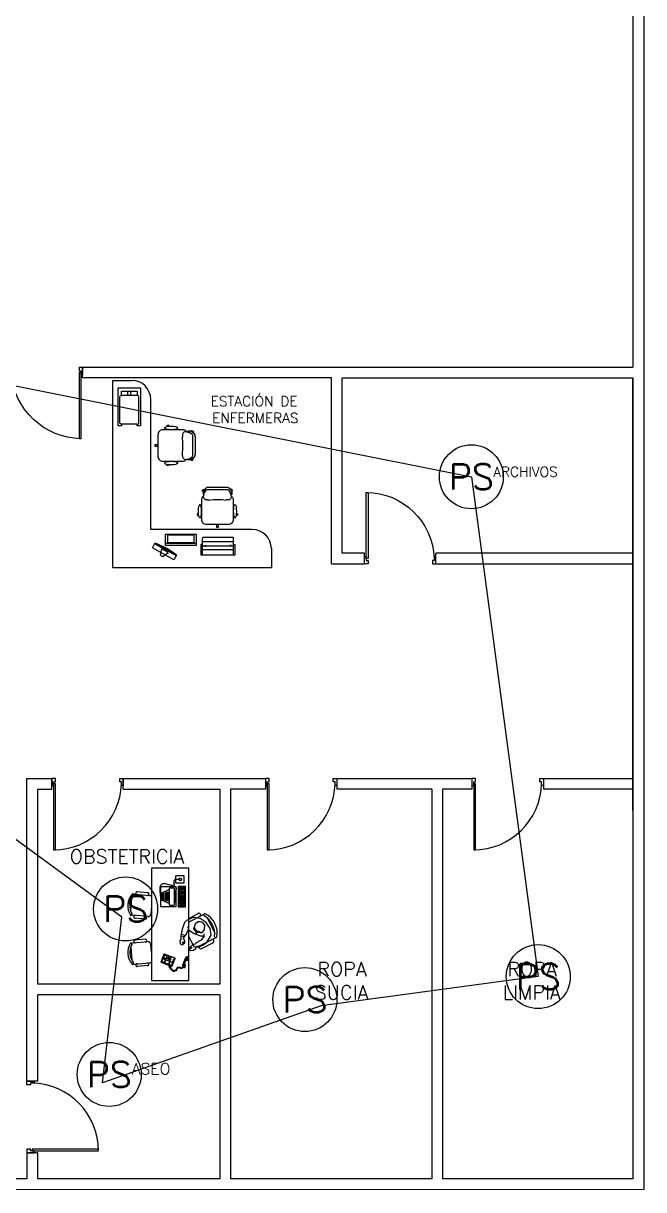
# Model space of a CAD drawing. Header units: metres. Extents: x -39 to 21688, y -24 to 9022.
# Drawn here: x 368.91 to 377.59, y 0 to 16.31 of the extents above; entities that cross this region are included whole.
import ezdxf
from ezdxf.enums import TextEntityAlignment as Align

# ---------------------------------------------------------------- set-up
doc = ezdxf.new("R2010")
doc.units = ezdxf.units.M
doc.header["$MEASUREMENT"] = 0
for name, color, linetype in [('AN-TEXTO', 3, 'Continuous'), ('AR-AREA VERDE', 3, 'Continuous'), ('AR-MOBILIRIO', 1, 'Continuous'), ('AR-MUROS', 6, 'Continuous'), ('AR-PUERTAS', 2, 'Continuous'), ('AR-VENTANAS', 2, 'Continuous'), ('MOBILIARIO', 42, 'Continuous')]:
    doc.layers.add(name, color=color, linetype=linetype)
doc.styles.add('REGULAR-2.5', font='romans.shx', dxfattribs={"height": 2.5})
doc.styles.add('ROMANS', font='romans.shx', dxfattribs={"width": 0.75})

# ---------------------------------------------------------------- blocks, each defined once
blk = doc.blocks.new('AR-PUERTA 1')
at = {"layer": 'AR-PUERTAS', "linetype": 'Continuous'}
for points in [[(0.954, 0.033), (0.954, 0.958), (0.929, 0.958), (0.929, 0.033)], [(0.004, 0.058), (0.004, 0.008), (0.029, 0.008), (0.029, -0.042), (-0.021, -0.042), (-0.021, 0.058)], [(0.929, 0.008), (0.929, -0.042), (0.979, -0.042), (0.979, 0.058), (0.954, 0.058), (0.954, 0.008)]]:
    blk.add_lwpolyline(points, close=True, dxfattribs=at)
blk.add_arc((0.954, 0.008), 0.949, 89.9989, 178.4932, dxfattribs=at)
blk = doc.blocks.new('A$C567C32B0')
at = {"color": 0, "linetype": 'ByBlock'}
blk.add_lwpolyline([(0.288, 0.127), (0.306, 0.252), (0.293, 0.374), (0.263, 0.437), (0.358, 0.423), (0.454, 0.35), (0.467, 0.361), (0.511, 0.312), (0.579, 0.28), (0.584, 0.293), (0.551, 0.319), (0.577, 0.313), (0.619, 0.29), (0.623, 0.318), (0.588, 0.372), (0.546, 0.396), (0.486, 0.4), (0.501, 0.429), (0.421, 0.498), (0.34, 0.535), (0.2, 0.553), (0.092, 0.485), (0.019, 0.369), (0, 0.234), (0.034, 0.113), (0.142, 0.02), (0.195, 0), (0.322, 0.014), (0.419, 0.037), (0.451, 0.042), (0.507, 0.072), (0.54, 0.063), (0.59, 0.095), (0.588, 0.147), (0.574, 0.156), (0.543, 0.13), (0.522, 0.135), (0.547, 0.156), (0.541, 0.167), (0.5, 0.148), (0.473, 0.109), (0.439, 0.105), (0.437, 0.117), (0.408, 0.114), (0.407, 0.12)], close=True, dxfattribs=at)
for points in [[(0.263, 0.437), (0.227, 0.425)], [(0.209, 0.206), (0.225, 0.236), (0.231, 0.283), (0.226, 0.323), (0.236, 0.363), (0.208, 0.388), (0.152, 0.395), (0.078, 0.367), (0.054, 0.32), (0.054, 0.268), (0.076, 0.224), (0.136, 0.192), (0.232, 0.206), (0.258, 0.263), (0.286, 0.275), (0.284, 0.286), (0.257, 0.297), (0.237, 0.352)], [(0.286, 0.129), (0.229, 0.095)], [(0.41, 0.115), (0.42, 0.039)], [(0.439, 0.105), (0.453, 0.04)]]:
    blk.add_lwpolyline(points, dxfattribs=at)
blk = doc.blocks.new('AOPLS003')
at = {"color": 0, "linetype": 'ByBlock'}
for p, q in [((0.401, 0.229), (0.399, 0.167)), ((0.404, 0.259), (0.401, 0.229)), ((0.406, 0.261), (0.404, 0.259)), ((0.417, 0.27), (0.406, 0.261)), ((0.425, 0.271), (0.415, 0.218)), ((0.43, 0.275), (0.417, 0.27)), ((0.429, 0.274), (0.425, 0.271)), ((0.439, 0.267), (0.428, 0.221)), ((0.428, 0.221), (0.428, 0.218)), ((0.45, 0.275), (0.43, 0.275)), ((0.441, 0.254), (0.435, 0.233)), ((0.435, 0.233), (0.446, 0.234)), ((0.442, 0.27), (0.439, 0.267)), ((0.442, 0.256), (0.441, 0.254)), ((0.461, 0.271), (0.442, 0.27)), ((0.452, 0.255), (0.442, 0.256)), ((0.446, 0.234), (0.452, 0.255)), ((0.447, 0.217), (0.451, 0.22)), ((0.461, 0.27), (0.45, 0.275)), ((0.451, 0.22), (0.463, 0.267)), ((0.462, 0.267), (0.461, 0.27)), ((0.003, 0.165), (0, 0.162)), ((0, 0.162), (0, 0.003)), ((0, 0.003), (0.003, 0)), ((0.222, 0.165), (0.003, 0.165)), ((0.003, 0), (0.222, 0)), ((0.013, 0.075), (0.005, 0.068)), ((0.005, 0.068), (0.005, 0.021)), ((0.005, 0.021), (0.013, 0.013)), ((0.016, 0.071), (0.01, 0.065)), ((0.01, 0.065), (0.01, 0.024)), ((0.01, 0.024), (0.016, 0.017)), ((0.205, 0.075), (0.013, 0.075)), ((0.013, 0.013), (0.203, 0.013)), ((0.014, 0.149), (0.014, 0.103)), ((0.073, 0.149), (0.014, 0.149)), ((0.014, 0.103), (0.073, 0.103)), ((0.202, 0.071), (0.016, 0.071)), ((0.016, 0.017), (0.202, 0.017)), ((0.017, 0.098), (0.022, 0.098)), ((0.017, 0.086), (0.017, 0.098)), ((0.022, 0.086), (0.017, 0.086)), ((0.022, 0.098), (0.022, 0.086)), ((0.027, 0.086), (0.027, 0.098)), ((0.027, 0.098), (0.032, 0.098)), ((0.032, 0.086), (0.027, 0.086)), ((0.032, 0.098), (0.032, 0.086)), ((0.037, 0.086), (0.037, 0.098)), ((0.037, 0.098), (0.041, 0.098)), ((0.041, 0.086), (0.037, 0.086)), ((0.041, 0.098), (0.041, 0.086)), ((0.046, 0.086), (0.046, 0.098)), ((0.046, 0.098), (0.051, 0.098)), ((0.051, 0.086), (0.046, 0.086)), ((0.051, 0.098), (0.051, 0.086)), ((0.056, 0.086), (0.056, 0.098)), ((0.056, 0.098), (0.06, 0.098)), ((0.06, 0.086), (0.056, 0.086)), ((0.06, 0.098), (0.06, 0.086)), ((0.062, 0.071), (0.062, 0.017)), ((0.065, 0.086), (0.065, 0.098)), ((0.065, 0.098), (0.07, 0.098)), ((0.07, 0.086), (0.065, 0.086)), ((0.07, 0.098), (0.07, 0.086)), ((0.07, 0.071), (0.07, 0.017)), ((0.073, 0.103), (0.073, 0.149)), ((0.092, 0.148), (0.092, 0.138)), ((0.102, 0.148), (0.092, 0.148)), ((0.092, 0.138), (0.102, 0.138)), ((0.092, 0.132), (0.092, 0.122)), ((0.102, 0.132), (0.092, 0.132)), ((0.092, 0.122), (0.102, 0.122)), ((0.102, 0.116), (0.092, 0.116)), ((0.092, 0.116), (0.092, 0.106)), ((0.092, 0.106), (0.102, 0.106)), ((0.102, 0.138), (0.102, 0.148)), ((0.102, 0.122), (0.102, 0.132)), ((0.102, 0.106), (0.102, 0.116)), ((0.11, 0.148), (0.11, 0.138)), ((0.119, 0.148), (0.11, 0.148)), ((0.11, 0.138), (0.119, 0.138)), ((0.11, 0.132), (0.11, 0.122)), ((0.119, 0.132), (0.11, 0.132)), ((0.11, 0.122), (0.119, 0.122)), ((0.11, 0.116), (0.11, 0.106)), ((0.119, 0.116), (0.11, 0.116)), ((0.11, 0.106), (0.119, 0.106)), ((0.119, 0.138), (0.119, 0.148)), ((0.119, 0.122), (0.119, 0.132)), ((0.119, 0.106), (0.119, 0.116)), ((0.127, 0.148), (0.127, 0.138)), ((0.137, 0.148), (0.127, 0.148)), ((0.127, 0.138), (0.137, 0.138)), ((0.127, 0.132), (0.127, 0.122)), ((0.137, 0.132), (0.127, 0.132)), ((0.127, 0.122), (0.137, 0.122)), ((0.137, 0.116), (0.127, 0.116)), ((0.127, 0.116), (0.127, 0.106)), ((0.127, 0.106), (0.137, 0.106)), ((0.137, 0.138), (0.137, 0.148)), ((0.137, 0.122), (0.137, 0.132)), ((0.137, 0.106), (0.137, 0.116)), ((0.144, 0.148), (0.144, 0.138)), ((0.154, 0.148), (0.144, 0.148)), ((0.144, 0.138), (0.154, 0.138)), ((0.144, 0.132), (0.144, 0.122)), ((0.154, 0.132), (0.144, 0.132)), ((0.144, 0.122), (0.154, 0.122)), ((0.144, 0.116), (0.144, 0.106)), ((0.154, 0.116), (0.144, 0.116)), ((0.144, 0.106), (0.154, 0.106)), ((0.154, 0.097), (0.144, 0.097)), ((0.144, 0.097), (0.144, 0.084)), ((0.144, 0.084), (0.154, 0.084)), ((0.148, 0.071), (0.148, 0.017)), ((0.154, 0.138), (0.154, 0.148)), ((0.154, 0.122), (0.154, 0.132)), ((0.154, 0.106), (0.154, 0.116)), ((0.154, 0.084), (0.154, 0.097)), ((0.154, 0.071), (0.154, 0.017)), ((0.162, 0), (0.164, -0.007)), ((0.169, -0.005), (0.168, 0)), ((0.208, 0.065), (0.202, 0.071)), ((0.202, 0.017), (0.208, 0.024)), ((0.203, 0.013), (0.213, 0.021)), ((0.205, 0.146), (0.214, 0.146)), ((0.205, 0.13), (0.205, 0.146)), ((0.214, 0.13), (0.205, 0.13)), ((0.205, 0.108), (0.205, 0.124)), ((0.205, 0.124), (0.214, 0.124)), ((0.214, 0.108), (0.205, 0.108)), ((0.205, 0.086), (0.205, 0.102)), ((0.205, 0.102), (0.214, 0.102)), ((0.214, 0.086), (0.205, 0.086)), ((0.213, 0.067), (0.205, 0.075)), ((0.208, 0.024), (0.208, 0.065)), ((0.213, 0.021), (0.213, 0.067)), ((0.214, 0.146), (0.214, 0.13)), ((0.214, 0.124), (0.214, 0.108)), ((0.214, 0.102), (0.214, 0.086)), ((0.225, 0.162), (0.222, 0.165)), ((0.222, 0), (0.225, 0.003)), ((0.225, 0.003), (0.225, 0.162)), ((0.32, 0.004), (0.318, -0.022)), ((0.334, 0.027), (0.32, 0.004)), ((0.337, 0.003), (0.329, 0.011)), ((0.329, 0.011), (0.338, 0.008)), ((0.354, 0.041), (0.334, 0.027)), ((0.334, -0.002), (0.337, 0.003)), ((0.341, 0.014), (0.337, 0.025)), ((0.337, 0.025), (0.346, 0.02)), ((0.338, 0.008), (0.341, 0.014)), ((0.346, 0.02), (0.351, 0.023)), ((0.351, 0.023), (0.349, 0.033)), ((0.349, 0.033), (0.357, 0.027)), ((0.376, 0.043), (0.354, 0.041)), ((0.357, 0.027), (0.362, 0.029)), ((0.362, 0.029), (0.363, 0.038)), ((0.363, 0.038), (0.368, 0.03)), ((0.368, 0.03), (0.373, 0.03)), ((0.373, 0.03), (0.376, 0.039)), ((0.381, 0.043), (0.376, 0.043)), ((0.376, 0.039), (0.379, 0.03)), ((0.379, 0.03), (0.385, 0.029)), ((0.386, 0.04), (0.381, 0.043)), ((0.385, 0.029), (0.39, 0.034)), ((0.388, 0.042), (0.386, 0.04)), ((0.391, 0.04), (0.388, 0.042)), ((0.39, 0.034), (0.396, 0.036)), ((0.394, 0.04), (0.391, 0.04)), ((0.4, 0.04), (0.394, 0.04)), ((0.396, 0.036), (0.404, 0.037)), ((0.399, 0.167), (0.402, 0.112)), ((0.414, 0.046), (0.4, 0.04)), ((0.402, 0.112), (0.403, 0.093)), ((0.403, 0.093), (0.405, 0.083)), ((0.404, 0.037), (0.417, 0.042)), ((0.405, 0.083), (0.413, 0.078)), ((0.41, 0.211), (0.409, 0.165)), ((0.409, 0.165), (0.412, 0.13)), ((0.413, 0.215), (0.41, 0.211)), ((0.412, 0.13), (0.415, 0.126)), ((0.415, 0.218), (0.413, 0.215)), ((0.413, 0.078), (0.42, 0.073)), ((0.422, 0.055), (0.414, 0.046)), ((0.415, 0.126), (0.425, 0.071)), ((0.417, 0.042), (0.426, 0.053)), ((0.42, 0.073), (0.424, 0.07)), ((0.423, 0.07), (0.422, 0.055)), ((0.425, 0.072), (0.423, 0.07)), ((0.428, 0.071), (0.425, 0.072)), ((0.425, 0.071), (0.43, 0.068)), ((0.426, 0.053), (0.428, 0.071)), ((0.427, 0.205), (0.431, 0.211)), ((0.427, 0.171), (0.427, 0.205)), ((0.428, 0.137), (0.427, 0.171)), ((0.427, 0.122), (0.428, 0.126)), ((0.439, 0.076), (0.427, 0.122)), ((0.428, 0.218), (0.448, 0.217)), ((0.431, 0.133), (0.428, 0.137)), ((0.428, 0.126), (0.448, 0.125)), ((0.428, 0.069), (0.445, 0.068)), ((0.431, 0.211), (0.436, 0.214)), ((0.434, 0.13), (0.431, 0.133)), ((0.449, 0.126), (0.434, 0.13)), ((0.435, 0.11), (0.445, 0.11)), ((0.44, 0.087), (0.435, 0.11)), ((0.436, 0.214), (0.447, 0.217)), ((0.44, 0.072), (0.439, 0.076)), ((0.453, 0.087), (0.44, 0.087)), ((0.461, 0.072), (0.44, 0.072)), ((0.445, 0.11), (0.453, 0.087)), ((0.445, 0.068), (0.452, 0.069)), ((0.451, 0.122), (0.449, 0.126)), ((0.463, 0.075), (0.451, 0.122)), ((0.452, 0.069), (0.461, 0.072)), ((0.461, 0.072), (0.463, 0.075)), ((0.164, -0.007), (0.167, -0.012)), ((0.167, -0.012), (0.172, -0.016)), ((0.171, -0.009), (0.169, -0.005)), ((0.176, -0.014), (0.171, -0.009)), ((0.172, -0.016), (0.174, -0.018)), ((0.174, -0.018), (0.173, -0.025)), ((0.173, -0.025), (0.177, -0.027)), ((0.177, -0.017), (0.176, -0.014)), ((0.181, -0.015), (0.177, -0.017)), ((0.177, -0.027), (0.185, -0.021)), ((0.186, -0.018), (0.181, -0.015)), ((0.185, -0.021), (0.183, -0.031)), ((0.183, -0.031), (0.19, -0.035)), ((0.213, -0.033), (0.186, -0.018)), ((0.19, -0.035), (0.198, -0.028)), ((0.198, -0.028), (0.197, -0.038)), ((0.197, -0.038), (0.206, -0.044)), ((0.206, -0.044), (0.215, -0.038)), ((0.218, -0.036), (0.213, -0.033)), ((0.215, -0.038), (0.213, -0.048)), ((0.213, -0.048), (0.221, -0.052)), ((0.245, -0.051), (0.218, -0.036)), ((0.221, -0.052), (0.229, -0.046)), ((0.229, -0.046), (0.228, -0.055)), ((0.228, -0.055), (0.234, -0.059)), ((0.234, -0.059), (0.241, -0.052)), ((0.241, -0.052), (0.241, -0.062)), ((0.241, -0.062), (0.247, -0.065)), ((0.274, -0.06), (0.245, -0.051)), ((0.247, -0.065), (0.252, -0.057)), ((0.252, -0.057), (0.252, -0.067)), ((0.252, -0.067), (0.261, -0.07)), ((0.261, -0.07), (0.267, -0.062)), ((0.267, -0.062), (0.266, -0.071)), ((0.266, -0.071), (0.276, -0.073)), ((0.3, -0.054), (0.274, -0.06)), ((0.276, -0.073), (0.276, -0.063)), ((0.276, -0.063), (0.282, -0.071)), ((0.282, -0.071), (0.292, -0.069)), ((0.292, -0.069), (0.293, -0.059)), ((0.293, -0.059), (0.3, -0.066)), ((0.313, -0.04), (0.3, -0.054)), ((0.3, -0.066), (0.307, -0.063)), ((0.307, -0.063), (0.306, -0.054)), ((0.306, -0.054), (0.315, -0.056)), ((0.318, -0.022), (0.313, -0.04)), ((0.315, -0.056), (0.32, -0.051)), ((0.316, -0.042), (0.326, -0.041)), ((0.32, -0.051), (0.316, -0.042)), ((0.319, -0.03), (0.332, -0.027)), ((0.329, -0.035), (0.319, -0.03)), ((0.322, -0.016), (0.334, -0.013)), ((0.332, -0.02), (0.322, -0.016)), ((0.334, -0.007), (0.325, -0.002)), ((0.325, -0.002), (0.334, -0.002)), ((0.326, -0.041), (0.329, -0.035)), ((0.332, -0.027), (0.332, -0.02)), ((0.334, -0.013), (0.334, -0.007))]:
    blk.add_line(p, q, dxfattribs=at)
blk = doc.blocks.new('AR-MESA CON DOCTOR')
at = {"layer": 'AR-MOBILIRIO', "color": 1, "lineweight": -3}
for p, q in [((-0.662, 0.297), (-0.68, 0.506)), ((-0.634, 0.546), (-0.609, 0.267)), ((-0.319, 0.622), (-0.563, 0.601)), ((-0.216, 0.301), (-0.24, 0.58)), ((-0.17, 0.34), (-0.188, 0.549)), ((0.208, 0.34), (0.227, 0.549)), ((0.255, 0.301), (0.279, 0.58)), ((0.358, 0.622), (0.602, 0.601)), ((0.672, 0.546), (0.648, 0.267)), ((0.701, 0.297), (0.719, 0.506)), ((-0.408, 0.235), (-0.261, 0.247)), ((0.447, 0.235), (0.299, 0.247)), ((0.443, 0.063), (0.443, -0.231)), ((0.813, 0.063), (0.443, 0.063)), ((0.497, -0.098), (0.561, 0.046)), ((0.561, 0.046), (0.696, 0.046)), ((0.571, -0.007), (0.571, 0.032)), ((0.579, -0.007), (0.579, 0.032)), ((0.587, -0.007), (0.587, 0.032)), ((0.595, -0.007), (0.595, 0.032)), ((0.603, -0.007), (0.603, 0.032)), ((0.611, -0.007), (0.611, 0.032)), ((0.619, -0.007), (0.619, 0.032)), ((0.626, -0.007), (0.626, 0.032)), ((0.634, -0.007), (0.634, 0.032)), ((0.642, -0.007), (0.642, 0.032)), ((0.65, -0.007), (0.65, 0.032)), ((0.658, -0.007), (0.658, 0.032)), ((0.666, -0.007), (0.666, 0.032)), ((0.674, -0.007), (0.674, 0.032)), ((0.682, -0.007), (0.682, 0.032)), ((0.759, -0.098), (0.696, 0.046)), ((0.813, -0.231), (0.813, 0.063)), ((0.547, -0.085), (0.547, -0.02)), ((0.555, -0.085), (0.555, -0.02)), ((0.563, -0.085), (0.563, -0.02)), ((0.571, -0.085), (0.571, -0.02)), ((0.579, -0.085), (0.579, -0.02)), ((0.587, -0.085), (0.587, -0.02)), ((0.595, -0.085), (0.595, -0.02)), ((0.603, -0.085), (0.603, -0.02)), ((0.611, -0.085), (0.611, -0.02)), ((0.619, -0.085), (0.619, -0.02)), ((0.626, -0.085), (0.626, -0.02)), ((0.634, -0.085), (0.634, -0.02)), ((0.642, -0.085), (0.642, -0.02)), ((0.65, -0.085), (0.65, -0.02)), ((0.658, -0.085), (0.658, -0.02)), ((0.666, -0.085), (0.666, -0.02)), ((0.674, -0.085), (0.674, -0.02)), ((0.682, -0.085), (0.682, -0.02)), ((0.69, -0.085), (0.69, -0.02)), ((0.698, -0.085), (0.698, -0.02)), ((0.706, -0.085), (0.706, -0.02)), ((0.434, -0.273), (0.823, -0.273)), ((0.434, -0.4), (0.434, -0.273)), ((0.434, -0.277), (0.823, -0.277)), ((0.823, -0.4), (0.434, -0.4)), ((0.437, -0.4), (0.437, -0.277)), ((0.443, -0.231), (0.813, -0.231)), ((0.444, -0.298), (0.444, -0.286)), ((0.444, -0.286), (0.464, -0.286)), ((0.464, -0.298), (0.444, -0.298)), ((0.444, -0.323), (0.444, -0.311)), ((0.444, -0.311), (0.458, -0.311)), ((0.458, -0.323), (0.444, -0.323)), ((0.444, -0.344), (0.444, -0.332)), ((0.444, -0.332), (0.458, -0.332)), ((0.458, -0.344), (0.444, -0.344)), ((0.444, -0.354), (0.458, -0.354)), ((0.444, -0.366), (0.444, -0.354)), ((0.458, -0.366), (0.444, -0.366)), ((0.444, -0.388), (0.444, -0.376)), ((0.444, -0.376), (0.463, -0.376)), ((0.463, -0.388), (0.444, -0.388)), ((0.458, -0.311), (0.458, -0.323)), ((0.458, -0.332), (0.458, -0.344)), ((0.458, -0.354), (0.458, -0.366)), ((0.463, -0.376), (0.463, -0.388)), ((0.464, -0.286), (0.464, -0.298)), ((0.468, -0.323), (0.468, -0.311)), ((0.468, -0.311), (0.483, -0.311)), ((0.483, -0.323), (0.468, -0.323)), ((0.468, -0.344), (0.468, -0.332)), ((0.468, -0.332), (0.483, -0.332)), ((0.483, -0.344), (0.468, -0.344)), ((0.468, -0.366), (0.468, -0.354)), ((0.468, -0.354), (0.483, -0.354)), ((0.483, -0.366), (0.468, -0.366)), ((0.468, -0.376), (0.486, -0.376)), ((0.468, -0.388), (0.468, -0.376)), ((0.486, -0.388), (0.468, -0.388)), ((0.483, -0.311), (0.483, -0.323)), ((0.483, -0.332), (0.483, -0.344)), ((0.483, -0.354), (0.483, -0.366)), ((0.486, -0.376), (0.486, -0.388)), ((0.492, -0.298), (0.492, -0.286)), ((0.492, -0.286), (0.507, -0.286)), ((0.507, -0.298), (0.492, -0.298)), ((0.492, -0.323), (0.492, -0.311)), ((0.492, -0.311), (0.507, -0.311)), ((0.507, -0.323), (0.492, -0.323)), ((0.492, -0.344), (0.492, -0.332)), ((0.492, -0.332), (0.507, -0.332)), ((0.507, -0.344), (0.492, -0.344)), ((0.492, -0.366), (0.492, -0.354)), ((0.492, -0.354), (0.507, -0.354)), ((0.507, -0.366), (0.492, -0.366)), ((0.492, -0.376), (0.615, -0.376)), ((0.492, -0.388), (0.492, -0.376)), ((0.615, -0.388), (0.492, -0.388)), ((0.507, -0.286), (0.507, -0.298)), ((0.507, -0.311), (0.507, -0.323)), ((0.507, -0.332), (0.507, -0.344)), ((0.507, -0.354), (0.507, -0.366)), ((0.516, -0.298), (0.516, -0.286)), ((0.516, -0.286), (0.531, -0.286)), ((0.531, -0.298), (0.516, -0.298)), ((0.516, -0.323), (0.516, -0.311)), ((0.516, -0.311), (0.531, -0.311)), ((0.531, -0.323), (0.516, -0.323)), ((0.516, -0.344), (0.516, -0.332)), ((0.516, -0.332), (0.531, -0.332)), ((0.531, -0.344), (0.516, -0.344)), ((0.516, -0.366), (0.516, -0.354)), ((0.516, -0.354), (0.531, -0.354)), ((0.531, -0.366), (0.516, -0.366)), ((0.531, -0.286), (0.531, -0.298)), ((0.531, -0.311), (0.531, -0.323)), ((0.531, -0.332), (0.531, -0.344)), ((0.531, -0.354), (0.531, -0.366)), ((0.541, -0.298), (0.541, -0.286)), ((0.541, -0.286), (0.555, -0.286)), ((0.555, -0.298), (0.541, -0.298)), ((0.541, -0.323), (0.541, -0.311)), ((0.541, -0.311), (0.555, -0.311)), ((0.555, -0.323), (0.541, -0.323)), ((0.541, -0.344), (0.541, -0.332)), ((0.541, -0.332), (0.555, -0.332)), ((0.555, -0.344), (0.541, -0.344)), ((0.541, -0.366), (0.541, -0.354)), ((0.541, -0.354), (0.555, -0.354)), ((0.555, -0.366), (0.541, -0.366)), ((0.555, -0.286), (0.555, -0.298)), ((0.555, -0.311), (0.555, -0.323)), ((0.555, -0.332), (0.555, -0.344)), ((0.555, -0.354), (0.555, -0.366)), ((0.565, -0.298), (0.565, -0.286)), ((0.565, -0.286), (0.579, -0.286)), ((0.579, -0.298), (0.565, -0.298)), ((0.565, -0.323), (0.565, -0.311)), ((0.565, -0.311), (0.579, -0.311)), ((0.579, -0.323), (0.565, -0.323)), ((0.565, -0.344), (0.565, -0.332)), ((0.565, -0.332), (0.579, -0.332)), ((0.579, -0.344), (0.565, -0.344)), ((0.565, -0.366), (0.565, -0.354)), ((0.565, -0.354), (0.579, -0.354)), ((0.579, -0.366), (0.565, -0.366)), ((0.579, -0.286), (0.579, -0.298)), ((0.579, -0.311), (0.579, -0.323)), ((0.579, -0.332), (0.579, -0.344)), ((0.579, -0.354), (0.579, -0.366)), ((0.589, -0.298), (0.589, -0.286)), ((0.589, -0.286), (0.604, -0.286)), ((0.604, -0.298), (0.589, -0.298)), ((0.589, -0.323), (0.589, -0.311)), ((0.589, -0.311), (0.628, -0.311)), ((0.628, -0.323), (0.589, -0.323)), ((0.589, -0.344), (0.589, -0.332)), ((0.589, -0.332), (0.604, -0.332)), ((0.604, -0.344), (0.589, -0.344)), ((0.589, -0.366), (0.589, -0.354)), ((0.589, -0.354), (0.604, -0.354)), ((0.604, -0.366), (0.589, -0.366)), ((0.604, -0.286), (0.604, -0.298)), ((0.604, -0.332), (0.604, -0.344)), ((0.604, -0.354), (0.604, -0.366)), ((0.613, -0.298), (0.613, -0.286)), ((0.613, -0.286), (0.628, -0.286)), ((0.628, -0.298), (0.613, -0.298)), ((0.613, -0.344), (0.613, -0.327)), ((0.613, -0.327), (0.633, -0.327)), ((0.652, -0.344), (0.613, -0.344)), ((0.613, -0.366), (0.613, -0.354)), ((0.613, -0.354), (0.652, -0.354)), ((0.652, -0.366), (0.613, -0.366)), ((0.615, -0.376), (0.615, -0.388)), ((0.618, -0.388), (0.618, -0.376)), ((0.618, -0.376), (0.632, -0.376)), ((0.632, -0.388), (0.618, -0.388)), ((0.628, -0.286), (0.628, -0.298)), ((0.628, -0.311), (0.628, -0.323)), ((0.632, -0.376), (0.632, -0.388)), ((0.633, -0.327), (0.633, -0.311)), ((0.633, -0.311), (0.652, -0.311)), ((0.635, -0.376), (0.652, -0.376)), ((0.635, -0.388), (0.635, -0.376)), ((0.652, -0.388), (0.635, -0.388)), ((0.637, -0.286), (0.652, -0.286)), ((0.637, -0.298), (0.637, -0.286)), ((0.652, -0.298), (0.637, -0.298)), ((0.652, -0.286), (0.652, -0.298)), ((0.652, -0.311), (0.652, -0.344)), ((0.652, -0.354), (0.652, -0.366)), ((0.652, -0.376), (0.652, -0.388)), ((0.67, -0.298), (0.67, -0.286)), ((0.67, -0.286), (0.684, -0.286)), ((0.684, -0.298), (0.67, -0.298)), ((0.67, -0.323), (0.67, -0.311)), ((0.67, -0.311), (0.684, -0.311)), ((0.684, -0.323), (0.67, -0.323)), ((0.67, -0.344), (0.67, -0.332)), ((0.67, -0.332), (0.684, -0.332)), ((0.684, -0.344), (0.67, -0.344)), ((0.67, -0.376), (0.684, -0.376)), ((0.67, -0.388), (0.67, -0.376)), ((0.684, -0.388), (0.67, -0.388)), ((0.684, -0.286), (0.684, -0.298)), ((0.684, -0.311), (0.684, -0.323)), ((0.684, -0.332), (0.684, -0.344)), ((0.684, -0.376), (0.684, -0.388)), ((0.694, -0.298), (0.694, -0.286)), ((0.694, -0.286), (0.709, -0.286)), ((0.709, -0.298), (0.694, -0.298)), ((0.694, -0.311), (0.709, -0.311)), ((0.694, -0.323), (0.694, -0.311)), ((0.709, -0.323), (0.694, -0.323)), ((0.694, -0.332), (0.709, -0.332)), ((0.694, -0.344), (0.694, -0.332)), ((0.709, -0.344), (0.694, -0.344)), ((0.694, -0.354), (0.709, -0.354)), ((0.694, -0.366), (0.694, -0.354)), ((0.709, -0.366), (0.694, -0.366)), ((0.694, -0.376), (0.709, -0.376)), ((0.694, -0.388), (0.694, -0.376)), ((0.709, -0.388), (0.694, -0.388)), ((0.709, -0.286), (0.709, -0.298)), ((0.709, -0.311), (0.709, -0.323)), ((0.709, -0.332), (0.709, -0.344)), ((0.709, -0.354), (0.709, -0.366)), ((0.709, -0.376), (0.709, -0.388)), ((0.718, -0.286), (0.733, -0.286)), ((0.718, -0.298), (0.718, -0.286)), ((0.733, -0.298), (0.718, -0.298)), ((0.718, -0.323), (0.718, -0.311)), ((0.718, -0.311), (0.733, -0.311)), ((0.733, -0.323), (0.718, -0.323)), ((0.718, -0.344), (0.718, -0.332)), ((0.718, -0.332), (0.733, -0.332)), ((0.733, -0.344), (0.718, -0.344)), ((0.718, -0.388), (0.718, -0.376)), ((0.718, -0.376), (0.733, -0.376)), ((0.733, -0.388), (0.718, -0.388)), ((0.733, -0.286), (0.733, -0.298)), ((0.733, -0.311), (0.733, -0.323)), ((0.733, -0.332), (0.733, -0.344)), ((0.733, -0.376), (0.733, -0.388)), ((0.75, -0.284), (0.813, -0.284)), ((0.75, -0.3), (0.75, -0.284)), ((0.813, -0.3), (0.75, -0.3)), ((0.75, -0.323), (0.75, -0.311)), ((0.75, -0.311), (0.765, -0.311)), ((0.765, -0.323), (0.75, -0.323)), ((0.75, -0.344), (0.75, -0.332)), ((0.75, -0.332), (0.765, -0.332)), ((0.765, -0.344), (0.75, -0.344)), ((0.75, -0.354), (0.765, -0.354)), ((0.75, -0.366), (0.75, -0.354)), ((0.765, -0.366), (0.75, -0.366)), ((0.75, -0.376), (0.765, -0.376)), ((0.75, -0.388), (0.75, -0.376)), ((0.765, -0.388), (0.75, -0.388)), ((0.765, -0.311), (0.765, -0.323)), ((0.765, -0.332), (0.765, -0.344)), ((0.765, -0.354), (0.765, -0.366)), ((0.765, -0.376), (0.765, -0.388)), ((0.77, -0.237), (0.77, -0.231)), ((0.77, -0.237), (0.792, -0.237)), ((0.774, -0.323), (0.774, -0.311)), ((0.774, -0.311), (0.789, -0.311)), ((0.789, -0.323), (0.774, -0.323)), ((0.774, -0.344), (0.774, -0.332)), ((0.774, -0.332), (0.789, -0.332)), ((0.789, -0.344), (0.774, -0.344)), ((0.774, -0.366), (0.774, -0.354)), ((0.774, -0.354), (0.789, -0.354)), ((0.789, -0.366), (0.774, -0.366)), ((0.774, -0.376), (0.789, -0.376)), ((0.774, -0.388), (0.774, -0.376)), ((0.789, -0.388), (0.774, -0.388)), ((0.776, -0.237), (0.776, -0.231)), ((0.789, -0.311), (0.789, -0.323)), ((0.789, -0.332), (0.789, -0.344)), ((0.789, -0.354), (0.789, -0.366)), ((0.789, -0.376), (0.789, -0.388)), ((0.792, -0.237), (0.792, -0.231)), ((0.798, -0.323), (0.798, -0.311)), ((0.798, -0.311), (0.813, -0.311)), ((0.813, -0.323), (0.798, -0.323)), ((0.798, -0.344), (0.798, -0.332)), ((0.798, -0.332), (0.813, -0.332)), ((0.813, -0.344), (0.798, -0.344)), ((0.798, -0.354), (0.813, -0.354)), ((0.798, -0.388), (0.798, -0.354)), ((0.813, -0.388), (0.798, -0.388)), ((0.813, -0.284), (0.813, -0.3)), ((0.813, -0.311), (0.813, -0.323)), ((0.813, -0.332), (0.813, -0.344)), ((0.813, -0.354), (0.813, -0.388)), ((0.819, -0.4), (0.819, -0.277)), ((0.823, -0.273), (0.823, -0.4)), ((0.932, -0.3), (0.968, -0.3)), ((0.944, -0.3), (0.944, -0.28)), ((0.948, -0.279), (0.952, -0.279)), ((0.948, -0.28), (0.948, -0.279)), ((0.949, -0.279), (0.949, -0.277)), ((0.949, -0.277), (0.951, -0.277)), ((0.95, -0.28), (0.95, -0.276)), ((0.951, -0.279), (0.951, -0.277)), ((0.952, -0.28), (0.952, -0.279)), ((0.956, -0.3), (0.956, -0.28)), ((-0.311, -0.629), (-0.156, -0.938)), ((-0.12, -0.465), (-0.283, -0.547)), ((0.28, -0.72), (0.153, -0.465)), ((0.222, -0.465), (0.316, -0.653)), ((-0.346, -0.695), (-0.23, -0.926)), ((-0.046, -0.951), (0.225, -0.816))]:
    blk.add_line(p, q, dxfattribs=at)
for points in [[(-0.94, -0.465), (1.16, -0.465), (1.16, 0.235), (-0.94, 0.235)], [(0.759, -0.291), (0.759, -0.294), (0.765, -0.294), (0.765, -0.291)], [(0.778, -0.291), (0.778, -0.294), (0.785, -0.294), (0.785, -0.291)], [(0.804, -0.291), (0.804, -0.294), (0.797, -0.294), (0.797, -0.291)]]:
    blk.add_lwpolyline(points, close=True, dxfattribs=at)
blk.add_lwpolyline([(0.774, -0.098), (0.483, -0.098, 0.414214), (0.471, -0.11), (0.471, -0.187, 0.414214), (0.483, -0.198), (0.774, -0.198, 0.414214), (0.785, -0.187), (0.785, -0.11, 0.414214), (0.774, -0.098)], format="xyb", dxfattribs=at)
blk.add_lwpolyline([(0.887, -0.227), (0.887, -0.373, 0.414214), (0.895, -0.381), (1.008, -0.381, 0.414214), (1.016, -0.373), (1.016, -0.227, 0.414214), (1.008, -0.219), (0.895, -0.219, 0.414214)], format="xyb", close=True, dxfattribs=at)
for centre, radius, start, end in [((-0.418, 0.349), 0.329, 58.0878, 131.8276), ((0.457, 0.349), 0.329, 48.1724, 121.9122), ((-0.655, 0.501), 0.0257, 348.6975, 201.2179), ((-0.622, 0.585), 0.0181, 148.2677, 306.9851), ((-0.584, 0.55), 0.0494, 157.3733, 184.9577), ((-0.415, 0.314), 0.323, 62.5335, 127.382), ((-0.258, 0.617), 0.0181, 242.9303, 41.6478), ((-0.289, 0.575), 0.0494, 4.9577, 32.5422), ((-0.212, 0.54), 0.0257, 348.6975, 201.2179), ((0.25, 0.54), 0.0257, 338.7821, 191.3025), ((0.296, 0.617), 0.0181, 138.3522, 297.0697), ((0.328, 0.575), 0.0494, 147.4578, 175.0423), ((0.454, 0.314), 0.323, 52.618, 117.4665), ((0.661, 0.585), 0.0181, 233.0149, 31.7323), ((0.694, 0.501), 0.0257, 338.7821, 191.3025), ((0.623, 0.55), 0.0494, 355.0423, 22.6267), ((-0.638, 0.307), 0.0257, 168.6975, 21.2179), ((-0.56, 0.271), 0.0494, 184.9577, 227.4762), ((-0.265, 0.297), 0.0494, 274.9577, 4.9577), ((-0.195, 0.345), 0.0257, 168.6975, 21.2179), ((0.234, 0.345), 0.0257, 158.7821, 11.3025), ((0.304, 0.297), 0.0494, 175.0423, 265.0423), ((0.599, 0.271), 0.0494, 312.5238, 355.0423), ((0.677, 0.307), 0.0257, 158.7821, 11.3025), ((0.626, 0.677), 0.886, 261.3301, 278.9163), ((1.001, -0.302), 0.0684, 164.5919, 205.8017), ((0.95, -0.314), 0.0339, 63.2266, 116.7734), ((0.95, -0.326), 0.0121, 205.8017, 334.1983), ((0.899, -0.302), 0.0684, 334.1983, 15.4081), ((-0.256, -0.602), 0.061, 116.5651, 206.5651), ((0.285, -0.659), 0.0317, 190.3048, 42.8253), ((-0.315, -0.689), 0.0317, 10.3048, 222.8253), ((-0.056, -0.593), 0.406, 259.6952, 333.4349), ((-0.076, -0.553), 0.399, 264.1408, 328.9893), ((0.285, -0.77), 0.0223, 349.875, 148.5925), ((0.226, -0.747), 0.061, 358.9806, 26.5651), ((-0.207, -0.905), 0.0317, 190.3048, 42.8253), ((-0.102, -0.911), 0.061, 206.5651, 234.1495), ((-0.119, -0.972), 0.0223, 84.5376, 243.2551)]:
    blk.add_arc(centre, radius, start, end, dxfattribs=at)
blk.add_spline([(0.95, -0.276), (0.923, -0.185), (0.854, -0.19), (0.867, 0.033), (0.673, 0.073), (0.628, 0.066)], degree=3, dxfattribs=at)
at = {"layer": 'AR-MOBILIRIO', "color": 1, "lineweight": -3, "ltscale": 0.1, "rotation": 248.505600825989}
blk.add_blockref('AOPLS003', (-0.598, 0.059), dxfattribs=at)
at = {"layer": 'AR-MOBILIRIO', "color": 1, "lineweight": -3, "rotation": 155.1236360238933}
blk.add_blockref('A$C567C32B0', (0.319, -0.466), dxfattribs=at)
blk = doc.blocks.new('111111')
at = {"layer": 'AR-PUERTAS', "linetype": 'Continuous'}
for p, q in [((254.317, 121.561), (254.317, 122.51)), ((254.342, 121.586), (254.342, 122.51)), ((256.267, 122.51), (256.242, 122.51)), ((256.242, 121.586), (256.242, 122.51)), ((256.267, 121.561), (256.267, 122.51)), ((254.292, 121.511), (254.292, 121.611)), ((254.317, 121.611), (254.292, 121.611)), ((254.342, 121.511), (254.292, 121.511)), ((254.342, 121.586), (254.317, 121.586)), ((254.342, 121.561), (254.317, 121.561)), ((254.342, 121.511), (254.342, 121.561)), ((256.242, 121.586), (256.267, 121.586)), ((256.242, 121.511), (256.242, 121.561)), ((256.242, 121.561), (256.267, 121.561)), ((256.242, 121.511), (256.292, 121.511)), ((256.267, 121.611), (256.292, 121.611)), ((256.292, 121.511), (256.292, 121.611))]:
    blk.add_line(p, q, dxfattribs=at)
for centre, start, end in [((254.297, 121.512), 5.0221, 88.847), ((256.287, 121.512), 91.153, 174.9779)]:
    blk.add_arc(centre, 0.999, start, end, dxfattribs=at)
blk = doc.blocks.new('O-27')
for p, q in [((-0.269, 0.183), (-0.269, 0.209)), ((-0.269, 0.209), (-0.103, 0.209)), ((-0.103, -0.324), (-0.103, 0.209)), ((-0.385, 0.173), (-0.385, -0.289)), ((-0.103, 0.183), (-0.375, 0.183)), ((-0.315, 0.183), (-0.315, -0.299)), ((-0.253, 0.15), (-0.253, 0.133)), ((-0.242, 0.15), (-0.253, 0.15)), ((-0.242, 0.133), (-0.253, 0.133)), ((-0.25, 0.183), (-0.25, 0.15)), ((-0.25, 0.133), (-0.25, -0.248)), ((-0.247, 0.183), (-0.247, 0.15)), ((-0.247, 0.133), (-0.247, -0.248)), ((-0.242, 0.15), (-0.242, 0.133)), ((-0.186, -0.299), (-0.186, 0.183)), ((-0.375, -0.299), (-0.103, -0.299)), ((-0.269, -0.299), (-0.269, -0.324)), ((-0.269, -0.324), (-0.103, -0.324)), ((-0.242, -0.248), (-0.253, -0.248)), ((-0.253, -0.265), (-0.253, -0.248)), ((-0.242, -0.265), (-0.253, -0.265)), ((-0.25, -0.265), (-0.25, -0.299)), ((-0.247, -0.265), (-0.247, -0.299)), ((-0.242, -0.265), (-0.242, -0.248))]:
    blk.add_line(p, q)
for centre, start, end in [((-0.375, 0.173), 90, 180), ((-0.375, -0.289), 180, 270)]:
    blk.add_arc(centre, 0.01, start, end)
blk = doc.blocks.new('A$C43F37C80')
at = {"layer": 'AR-MOBILIRIO'}
blk.add_line((0.15, 0.482), (0.15, 0), dxfattribs=at)
blk.add_lwpolyline([(0, 0.01), (0, 0.472, -0.414214), (0.01, 0.482), (0.18, 0.482), (0.18, 0), (0.01, 0, -0.414214), (0, 0.01, -1)], format="xyb", dxfattribs=at)
blk.add_lwpolyline([(0.02, 0.03), (0.136, 0.03), (0.136, 0.452), (0.02, 0.452)], close=True, dxfattribs=at)
blk = doc.blocks.new('A$C714463F3')
at = {"layer": 'AR-MOBILIRIO'}
blk.add_line((0.007, 0.036), (0.194, 0.376), dxfattribs=at)
blk.add_lwpolyline([(0.186, 0.38), (0.26, 0.34), (0.073, 0), (0, 0.04), (0.186, 0.38)], dxfattribs=at)
blk.add_lwpolyline([(0.148, 0.251), (0.089, 0.143), (0.189, 0.125), (0.211, 0.165)], close=True, dxfattribs=at)
blk.add_arc((1.157, -0.374), 1.229, 142.1836, 160.3243, dxfattribs=at)
blk = doc.blocks.new('Silla Ejecutiva 001')
at = {"layer": 'AR-MOBILIRIO'}
for p, q in [((-0.016, 0.59), (-0.016, 0.631)), ((-0.016, 0.631), (0.017, 0.631)), ((0.017, 0.631), (0.017, 0.59)), ((-0.319, 0.422), (-0.308, 0.455)), ((-0.297, 0.415), (-0.319, 0.422)), ((-0.308, 0.455), (-0.294, 0.45)), ((-0.257, 0.436), (-0.247, 0.433)), ((-0.247, 0.398), (-0.254, 0.4)), ((0.258, 0.436), (0.248, 0.433)), ((0.248, 0.398), (0.255, 0.4)), ((0.309, 0.455), (0.295, 0.45)), ((0.298, 0.415), (0.32, 0.422)), ((0.32, 0.422), (0.309, 0.455)), ((-0.164, 0.204), (-0.138, 0.204)), ((0.164, 0.204), (0.138, 0.204)), ((-0.224, 0.07), (-0.238, 0.051)), ((-0.238, 0.051), (-0.211, 0.031)), ((-0.226, 0.117), (-0.21, 0.117)), ((-0.226, 0.117), (-0.179, 0.049)), ((-0.226, 0.072), (-0.226, 0.117)), ((-0.18, 0.01), (-0.226, 0.072)), ((-0.214, 0.133), (-0.202, 0.083)), ((-0.211, 0.031), (-0.203, 0.041)), ((-0.143, 0), (0.143, 0)), ((-0.133, 0.038), (0.133, 0.038)), ((0.226, 0.117), (0.179, 0.049)), ((0.18, 0.01), (0.226, 0.072)), ((0.214, 0.133), (0.202, 0.083)), ((0.211, 0.031), (0.203, 0.041)), ((0.226, 0.117), (0.21, 0.117)), ((0.238, 0.051), (0.211, 0.031)), ((0.224, 0.07), (0.238, 0.051)), ((0.226, 0.072), (0.226, 0.117))]:
    blk.add_line(p, q, dxfattribs=at)
for points in [[(0.248, 0.202), (0.248, 0.513, 0.414214), (0.171, 0.59), (-0.17, 0.59, 0.414214), (-0.247, 0.513), (-0.247, 0.202, 0.235066), (-0.216, 0.141, 0.235066)], [(0.216, 0.14, 0.240352), (0.248, 0.202)]]:
    blk.add_lwpolyline(points, format="xyb", dxfattribs=at)
for centre, radius, start, end in [((0.256, 0.381), 0.554, 171.8383, 188.1617), ((-0.808, 0.381), 0.554, 351.8383, 8.1617), ((0.809, 0.381), 0.554, 171.8383, 188.1617), ((-0.255, 0.381), 0.554, 351.8383, 8.1617), ((-0.167, 0.153), 0.051, 86.8491, 202.9184), ((0, 1.174), 0.979, 261.9043, 278.0957), ((0.167, 0.153), 0.051, 337.0816, 93.1509), ((-0.139, 0.085), 0.0846, 241.0116, 267.0775), ((-0.136, 0.129), 0.0906, 242.0679, 272.1656), ((0.136, 0.129), 0.0906, 267.8344, 297.9321), ((0.139, 0.085), 0.0846, 272.9225, 298.9884)]:
    blk.add_arc(centre, radius, start, end, dxfattribs=at)
for centre, major_axis in [((-0.276, 0.389), (0, 0.0994)), ((0.277, 0.373), (0, -0.0994))]:
    blk.add_ellipse(centre, major_axis=major_axis, ratio=0.234586, start_param=-0.780502, end_param=0.780502, dxfattribs=at)
at = {"layer": 'AR-MOBILIRIO', "extrusion": (0, 0, -1)}
for centre, major_axis in [((0.277, 0.389), (0, 0.0994)), ((-0.276, 0.373), (0, -0.0994))]:
    blk.add_ellipse(centre, major_axis=major_axis, ratio=0.234586, start_param=-0.780502, end_param=0.780502, dxfattribs=at)
blk = doc.blocks.new('A$C7D407643')
at = {"layer": 'AR-MOBILIRIO'}
for p, q in [((0.025, 0.55), (0.025, 0.145)), ((0.15, 0.12), (0.15, 0.05)), ((0.2, 0.12), (0.2, 0.05))]:
    blk.add_line(p, q, dxfattribs=at)
for points in [[(0.35, 0), (0.35, 0.6), (0.3, 0.6), (0.3, 0.575), (0.05, 0.575), (0.05, 0.6), (0, 0.6), (0, 0)], [(0.3, 0.05), (0.3, 0.12), (0.05, 0.12), (0.05, 0.05)]]:
    blk.add_lwpolyline(points, close=True, dxfattribs=at)
blk.add_lwpolyline([(0.3, 0.575, -0.414214), (0.325, 0.55), (0.325, 0.145, -0.414214), (0.3, 0.12)], format="xyb", dxfattribs=at)
blk.add_arc((0.05, 0.145), 0.025, 180, 270, dxfattribs=at)
at = {"layer": 'MOBILIARIO'}
blk.add_arc((0.05, 0.55), 0.025, 90, 180, dxfattribs=at)
blk = doc.blocks.new('rr')
at = {"layer": 'AR-MOBILIRIO'}
for p, q in [((1888.613, 1035.56), (1888.613, 1038.06)), ((1888.613, 1038.06), (1891.563, 1038.06)), ((1891.563, 1038.06), (1891.563, 1037.76)), ((1889.213, 1035.86), (1889.213, 1037.46)), ((1889.213, 1037.46), (1891.263, 1037.46)), ((1888.913, 1035.56), (1888.613, 1035.56))]:
    blk.add_line(p, q, dxfattribs=at)
for centre in [(1891.263, 1037.76), (1888.913, 1035.86)]:
    blk.add_arc(centre, 0.3, 270, 360, dxfattribs=at)
at = {"layer": 'AR-MOBILIRIO', "xscale": -1, "rotation": 90}
blk.add_blockref('A$C7D407643', (1891.446, 1037.973), dxfattribs=at)
at = {"layer": 'AR-MOBILIRIO', "rotation": 180}
for name, p in [('A$C714463F3', (1888.998, 1037.435)), ('A$C43F37C80', (1889.143, 1037.227))]:
    blk.add_blockref(name, p, dxfattribs=at)
at = {"layer": 'AR-MOBILIRIO', "ltscale": 0.1}
blk.add_blockref('Silla Ejecutiva 001', (1890.537, 1036.758), dxfattribs=at)
at = {"layer": 'AR-MOBILIRIO', "xscale": -1}
blk.add_blockref('O-27', (1888.709, 1036.46), dxfattribs=at)
at = {"layer": 'AR-MOBILIRIO', "ltscale": 0.1, "xscale": -1, "rotation": 90}
blk.add_blockref('Silla Ejecutiva 001', (1889.883, 1036.41), dxfattribs=at)
blk = doc.blocks.new('PS SENSOR')
at = {"ltscale": 8}
blk.add_circle((0, 0), 20.42, dxfattribs=at)
at = {"ltscale": 8, "style": 'ROMANS'}
blk.add_text('PS', height=16.335, dxfattribs=at).set_placement((0, 0), align=Align.MIDDLE)

msp = doc.modelspace()

# ---------------------------------------------------------------- linework, layer by layer
at = {"layer": 'AR-MUROS'}
for p, q in [((369.74443, 11.3501), (369.74443, 11.5001)), ((370.74443, 11.3501), (369.74443, 11.3501)), ((371.22619, 11.3501), (370.74443, 11.3501)), ((373.22619, 8.75029), (373.68724, 8.75029)), ((374.68724, 8.75029), (377.44443, 8.75029))]:
    msp.add_line(p, q, dxfattribs=at)
for points in [[(377.59443, 56.44698), (377.59443, 16.81643), (377.59443, 0.00044), (289.65483, 0), (283.65483, 0), (283.65483, 12.40006), (283.80483, 12.40006), (283.80483, 11.5001)], [(377.44443, 17.35023), (377.44443, 16.81643), (377.44443, 11.5001)], [(377.44443, 15.21643), (377.44443, 11.5001)], [(369.74443, 11.5001), (370.74443, 11.5001), (373.22619, 11.5001), (377.44443, 11.5001)], [(373.22619, 8.90029), (373.22619, 11.3501), (370.89443, 11.3501)], [(373.68724, 8.90029), (373.37619, 8.90029), (373.37619, 11.3501), (377.44443, 11.3501)], [(377.44443, 5.30006), (377.44443, 11.3501), (377.44443, 0.15043), (374.78001, 0.15043)], [(373.22619, 8.75029), (373.22619, 8.90029)], [(373.68724, 8.75029), (373.68724, 8.90029)], [(377.44443, 8.90029), (374.68724, 8.90029)], [(374.68724, 8.75029), (374.68724, 8.90029)], [(368.96558, 1.51719), (368.96558, 5.75032), (369.31251, 5.75032)], [(369.31251, 5.60032), (369.31251, 5.75032)], [(370.31251, 5.75032), (371.81558, 5.75032)], [(370.31251, 5.60032), (370.31251, 5.75032)], [(371.81558, 5.75032), (372.30183, 5.75032)], [(372.30183, 5.75032), (372.30183, 5.60027)], [(373.30183, 5.75031), (375.19104, 5.75029)], [(373.30183, 5.75031), (373.30183, 5.60027)], [(375.19104, 5.75029), (375.19104, 5.60027)], [(376.19104, 5.75029), (376.19104, 5.60027)], [(376.19104, 5.75028), (377.44443, 5.75027)], [(369.11558, 2.87538), (369.11558, 5.60032), (369.31251, 5.60032)], [(370.31251, 5.60032), (371.66558, 5.60032), (371.66558, 2.87538)], [(371.81558, 5.60032), (371.81558, 0.15043)], [(372.30183, 5.60027), (371.81558, 5.60027)], [(374.63001, 5.60027), (373.30183, 5.60027)], [(374.63001, 5.60027), (374.63001, 0.15043)], [(375.19104, 5.60027), (374.78001, 5.60027)], [(374.78001, 5.60027), (374.78001, 0.15043)], [(377.44443, 5.60027), (376.19104, 5.60027)], [(371.66558, 2.87538), (369.11558, 2.87538)], [(369.11558, 1.51719), (369.11558, 2.72538)], [(371.66558, 2.72538), (369.11558, 2.72538)], [(371.66558, 2.72538), (371.66558, 0.15043)], [(369.11558, 1.51719), (368.96558, 1.51719)], [(371.66558, 0.15043), (369.11558, 0.15043), (369.11558, 0.51719), (368.96558, 0.51719), (368.96558, 0.15043), (365.96558, 0.15043)], [(374.63001, 0.15043), (371.81558, 0.15043)]]:
    msp.add_lwpolyline(points, dxfattribs=at)
at = {"layer": 'AR-VENTANAS'}
msp.add_lwpolyline([(365.53274, 19.86692), (363.6601, 15.46091), (364.05102, 14.61033), (364.73828, 12.0164), (366.51042, 11.69875), (375.18321, 9.96803), (376.11875, 2.97867), (373.08367, 2.57242), (370.02321, 1.49417), (370.29091, 3.80955), (368.60529, 5.04666), (368.01807, 5.89106), (363.94809, 9.05678), (365.96892, 4.28288), (357.48856, 4.63434), (362.2696, 4.19983), (364.34853, 1.73011), (361.28748, 1.80626), (358.29607, 1.52077)], dxfattribs=at)

# ---------------------------------------------------------------- block references
at = {"xscale": -1, "rotation": 180}
msp.add_blockref('111111', (113.45224, 133.0112), dxfattribs=at)
at = {"xscale": 0.8876530090538691, "yscale": 0.8876530090538691, "zscale": 0.8876530090538691, "rotation": 90}
msp.add_blockref('rr', (1291.60283, -1667.73562), dxfattribs=at)
at = {"layer": 'AR-AREA VERDE', "xscale": 0.7473738501299719, "yscale": 0.7473738501299719, "zscale": 0.7473738501299719, "rotation": 89.99999999999999}
msp.add_blockref('AR-MESA CON DOCTOR', (370.88158, 3.62807), dxfattribs=at)
at = {"layer": 'AR-MUROS', "xscale": -1}
msp.add_blockref('AR-PUERTA 1', (374.66642, 8.79193), dxfattribs=at)
at = {"layer": 'AR-MUROS'}
for p, rotation in [((370.29169, 5.70869), 180), ((373.28101, 5.70868), 180), ((376.17023, 5.70865), 180), ((369.00722, 1.49637), 270)]:
    msp.add_blockref('AR-PUERTA 1', p, dxfattribs=dict(at, rotation=rotation))
at = {"layer": 'AR-PUERTAS', "xscale": 0.02191086110359542, "yscale": 0.02191086110359542, "zscale": 0.02191086110359542}
for p in [(375.18321, 9.96803), (370.34509, 3.92589), (376.11875, 2.97867), (372.85362, 2.65722), (370.11596, 1.61084)]:
    msp.add_blockref('PS SENSOR', p, dxfattribs=at)

# ---------------------------------------------------------------- texts
at = {"layer": 'AN-TEXTO', "attachment_point": 1, "style": 'REGULAR-2.5'}
for s, width, gutter_width, heights, insert, char_height in [('\\pi0.12653;ESTACIÓN DE\\P\\pi0.14654;ENFERMERAS', 1.5873069, 0.70048, [0.48868], (371.41099, 11.09481), 0.1400959), ('\\pi0.30665;ARCHIVOS', 1.5873069, 0.70048, [0.48868], (375.18321, 10.10812), 0.1400959), ('\\pi-0.33587;OBSTETRICIA ', 1.0707216, 0.98365, [0], (369.89884, 4.75567), 0.1967294), ('\\pi0.17469;ROPA \\P\\pi0.13722;SUCIA ', 1.0707216, 0.98365, [0], (372.85362, 3.18184), 0.1967294), ('\\pi0.17469;ROPA \\P\\pi0.10911;LIMPIA ', 1.0707216, 0.98365, [0], (375.51333, 3.18184), 0.1967294), ('\\pi0.3158;ASEO ', 1.2025858, 0.79938, [0.17667], (370.11596, 1.77072), 0.1598761)]:
    msp.add_mtext_dynamic_manual_height_columns(s, width=width, gutter_width=gutter_width, heights=heights, dxfattribs=dict(at, insert=insert, char_height=char_height))

doc.saveas('drawing.dxf')
